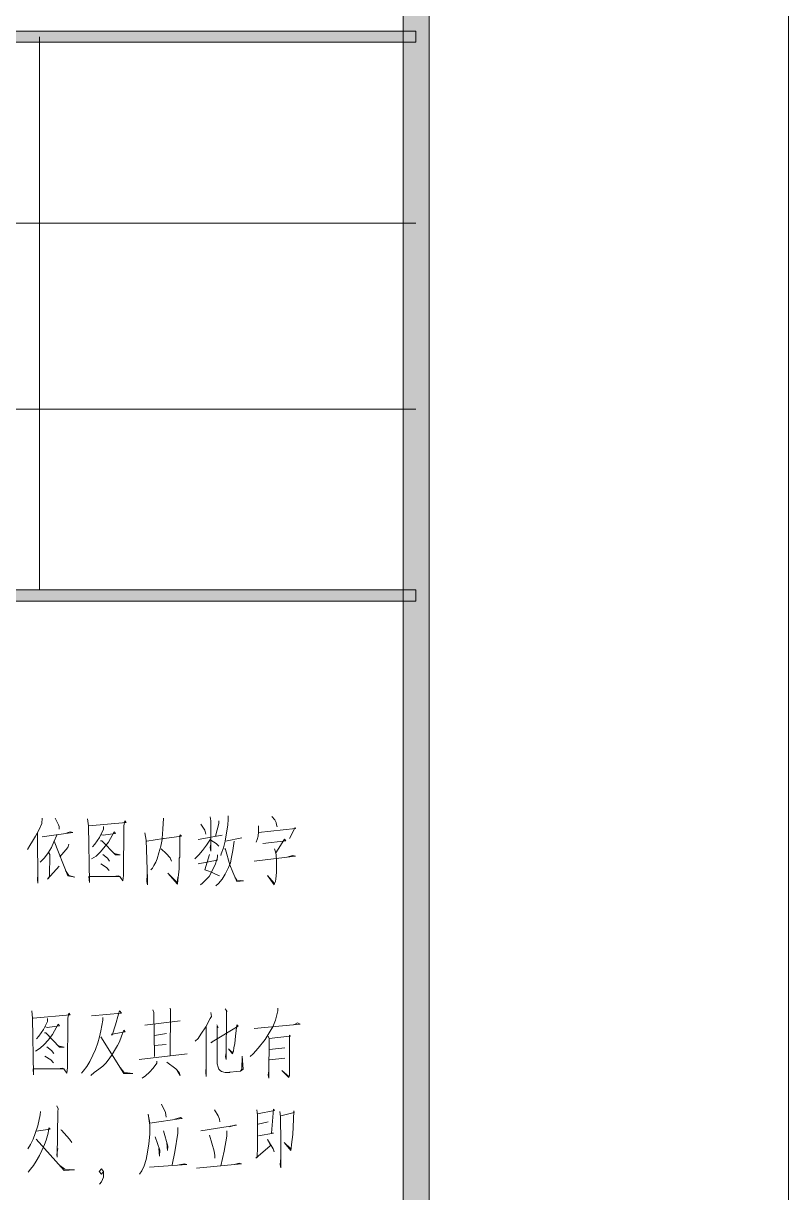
# Model space of a CAD drawing. Header units: millimetres. Extents: x -4415 to 173792, y -78716 to 47289.
# Drawn here: x 167630 to 173792, y 11759 to 21171 of the extents above; entities that cross this region are included whole.
import ezdxf

# ---------------------------------------------------------------- set-up
doc = ezdxf.new("R2010")
doc.units = ezdxf.units.MM

msp = doc.modelspace()

# ---------------------------------------------------------------- hatches: boundary and pattern name
h = msp.add_hatch(color=0)
h.dxf.hatch_style = 2
h.paths.add_polyline_path([(170896.4, -75821.1), (170687.1, -75610.7), (170687.1, 44182.9), (170896.4, 44393.3)])
h = msp.add_hatch(color=0)
h.dxf.hatch_style = 2
h.paths.add_polyline_path([(160298.9, 21019), (160298.9, 21108.1), (170791.2, 21108.1), (170791.2, 21019)])
h = msp.add_hatch(color=0)
h.dxf.hatch_style = 2
h.paths.add_polyline_path([(160328.9, 16521), (160328.9, 16611.2), (170791.2, 16611.2), (170791.2, 16521)])

# ---------------------------------------------------------------- linework, layer by layer
at = {"color": 0, "lineweight": 0}
for points in [[(-4415.2, -78716.4), (173791.7, -78716.4), (173791.7, 47288.5), (-4415.2, 47288.5)], [(170896.4, -75821.1), (170687.1, -75610.7), (170687.1, 44182.9), (170896.4, 44393.3)], [(160298.9, 21019), (160298.9, 21108.1), (170791.2, 21108.1), (170791.2, 21019)], [(160328.9, 16521), (160328.9, 16611.2), (170791.2, 16611.2), (170791.2, 16521)]]:
    msp.add_lwpolyline(points, close=True, dxfattribs=at)
for points in [[(167759.7, 21063), (167759.7, 16608)], [(160298.9, 19564.4), (170791.2, 19564.4)], [(160298.9, 18065.8), (170791.2, 18065.8)], [(169133.8, 14783), (169140.2, 14751.9), (169140.2, 14508.2), (169133.8, 14538.3), (169140.2, 14565.1)], [(169278.7, 14791.6), (169278.7, 14764.8), (169275.5, 14716.5), (169264.7, 14654.2), (169254, 14587.7), (169240, 14534), (169221.8, 14485.7), (169218.6, 14471.7)], [(169629.7, 14787.3), (169654.4, 14760.5), (169665.1, 14737.9), (169668.4, 14720.8), (169672.7, 14702.5)], [(167782.2, 14773.4), (167779, 14729.4), (167754.3, 14675.7), (167728.5, 14627.4), (167703.9, 14587.7), (167682.4, 14552.2), (167662, 14521.1)], [(167885.3, 14773.4), (167913.2, 14720.8), (167917.5, 14706.8), (167917.5, 14685.3)], [(168147.2, 14769.1), (168154.7, 14711.1), (168161.2, 14254.9), (168157.9, 14304.3), (168410.2, 14304.3), (168392, 14308.6), (168356.5, 14304.3)], [(168157.9, 14711.1), (168456.4, 14737.9), (168445.6, 14751.9), (168438.1, 14711.1), (168434.9, 14312.8), (168431.7, 14268.8), (168405.9, 14304.3)], [(168275, 14706.8), (168275, 14685.3), (168242.8, 14618.8), (168204.1, 14565.1), (168186.9, 14543.6)], [(168757, 14773.4), (168753.7, 14685.3), (168747.3, 14609.1), (168747.3, 14600.5), (168736.6, 14547.9), (168721.5, 14494.3), (168707.6, 14446), (168696.8, 14419.1), (168679.7, 14392.3), (168668.9, 14369.7), (168655, 14356.9)], [(169058.6, 14725.1), (169090.8, 14675.7), (169098.3, 14645.6)], [(169204.6, 14751.9), (169204.6, 14729.4), (169175.6, 14627.4)], [(169523.4, 14711.1), (169523.4, 14662.8), (169520.2, 14627.4), (169512.7, 14600.5), (169505.2, 14579.1)], [(169523.4, 14658.5), (169820.8, 14689.6), (169817.6, 14698.2), (169771.4, 14609.1)], [(167743.6, 14654.2), (167746.8, 14250.6), (167743.6, 14277.4), (167746.8, 14325.7)], [(167899.2, 14636), (167874.5, 14583.4), (167856.3, 14538.3), (167828.4, 14494.3), (167799.4, 14454.5), (167764, 14419.1)], [(167782.2, 14623.1), (168027, 14658.5), (168008.7, 14662.8), (167980.8, 14654.2)], [(168257.8, 14640.3), (168271.7, 14636), (168370.5, 14649.9), (168359.8, 14662.8), (168314.7, 14579.1), (168278.2, 14534), (168247, 14498.6), (168214.8, 14467.4), (168179.4, 14446)], [(168250.3, 14592), (168261, 14592), (168370.5, 14477.1), (168410.2, 14477.1), (168370.5, 14485.7), (168353.3, 14494.3)], [(168608.8, 14654.2), (168619.6, 14596.2), (168630.3, 14281.7), (168630.3, 14237.7), (168622.8, 14263.5), (168626, 14321.4)], [(168622.8, 14587.7), (168757, 14609.1), (168764.5, 14609.1), (168903, 14627.4), (168892.2, 14640.3), (168889, 14631.7), (168889, 14538.3), (168889, 14458.8), (168884.7, 14450.3), (168884.7, 14375.1), (168884.7, 14365.4), (168878.3, 14317.1), (168874, 14277.4), (168870.7, 14242), (168792.4, 14330), (168867.5, 14254.9), (168874, 14298.9)], [(169137, 14604.8), (169104.8, 14556.5), (169072.6, 14512.5), (169041.4, 14477.1), (169009.2, 14446)], [(169037.1, 14600.5), (169229.3, 14636)], [(169140.2, 14596.2), (169183.1, 14569.4), (169204.6, 14547.9)], [(169257.2, 14587.7), (169388.2, 14614.5)], [(169558.9, 14569.4), (169743.5, 14592), (169732.8, 14604.8), (169661.9, 14494.3)], [(167877.8, 14587.7), (167988.3, 14308.6), (168044.2, 14298.9), (167994.8, 14312.8), (167970.1, 14352.6)], [(167994.8, 14565.1), (167988.3, 14538.3), (167923.9, 14463.1)], [(168739.8, 14525.4), (168778.4, 14490), (168810.6, 14454.5), (168821.4, 14427.7), (168813.9, 14446)], [(169328.1, 14587.7), (169317.3, 14512.5), (169306.6, 14458.8), (169296.9, 14414.8), (169281.9, 14375.1), (169254, 14321.4), (169229.3, 14281.7), (169200.3, 14246.3), (169179.9, 14228)], [(169250.8, 14529.7), (169257.2, 14521.1), (169292.6, 14396.6), (169317.3, 14339.7), (169343.1, 14277.4), (169349.5, 14263.5), (169403.2, 14268.8), (169349.5, 14273.1), (169332.4, 14298.9)], [(169651.2, 14525.4), (169658.7, 14502.9), (169665.1, 14477.1), (169668.4, 14432), (169668.4, 14388), (169668.4, 14339.7), (169665.1, 14308.6), (169661.9, 14286), (169658.7, 14263.5), (169651.2, 14246.3), (169648, 14237.7), (169594.3, 14312.8), (169651.2, 14246.3)], [(167835.9, 14494.3), (167842.3, 14481.4), (167839.1, 14304.3), (167825.2, 14281.7), (167917.5, 14388)], [(168253.5, 14406.2), (168299.6, 14375.1), (168321.1, 14352.6)], [(168268.5, 14481.4), (168307.2, 14450.3), (168324.3, 14427.7)], [(169037.1, 14406.2), (169189.6, 14436.3), (169193.9, 14477.1), (169193.9, 14458.8), (169175.6, 14406.2), (169150.9, 14348.3), (169126.2, 14304.3), (169098.3, 14277.4), (169072.6, 14250.6), (169055.4, 14237.7)], [(169129.5, 14481.4), (169090.8, 14356.9), (169115.5, 14348.3), (169144.5, 14339.7), (169172.4, 14325.7), (169207.8, 14308.6)], [(169488, 14427.7), (169820.8, 14467.4), (169800.4, 14471.7), (169749.9, 14458.8)], [(167697.4, 13221.1), (167703.9, 13164.2), (167711.4, 12706.9), (167708.2, 12756.3), (167959.4, 12756.3), (167942.2, 12760.6), (167906.7, 12756.3)], [(167708.2, 13164.2), (168005.5, 13190), (167994.8, 13203.9), (167988.3, 13164.2), (167984, 12764.9), (167980.8, 12720.8), (167956.1, 12756.3)], [(168179.4, 13181.4), (168421, 13203.9), (168402.7, 13221.1), (168395.2, 13195.3), (168370.5, 13110.5), (168345.8, 13026.8), (168339.4, 13035.4), (168345.8, 13035.4), (168448.9, 13052.6), (168438.1, 13066.5), (168421, 13017.1), (168402.7, 12973.1), (168388.7, 12942), (168370.5, 12915.2), (168345.8, 12871.1), (168321.1, 12835.7), (168293.2, 12800.3), (168268.5, 12777.7), (168236.3, 12752), (168200.9, 12725.1), (168171.9, 12702.6)], [(168672.2, 13230.8), (168679.7, 13208.2), (168686.1, 12854)], [(168810.6, 13243.6), (168813.9, 13230.8), (168810.6, 12862.6)], [(169140.2, 13208.2), (169144.5, 13177.1), (169133.8, 13159.9), (169098.3, 13093.4), (169058.6, 13035.4), (169037.1, 13000), (169012.5, 12977.4)], [(169254, 13239.3), (169271.2, 13216.8), (169264.7, 13221.1), (169261.5, 12831.4), (169257.2, 12854), (169261.5, 12885.1)], [(169679.1, 13243.6), (169679.1, 13221.1), (169658.7, 13146), (169637.2, 13093.4), (169615.8, 13057.9), (169577.1, 12991.4), (169520.2, 12920.5), (169480.5, 12875.4), (169455.8, 12854)], [(167806.9, 13093.4), (167820.9, 13089.1), (167920.7, 13101.9), (167910, 13114.8), (167863.8, 13031.1), (167828.4, 12987.1), (167796.2, 12951.7), (167764, 12920.5), (167728.5, 12898)], [(167825.2, 13159.9), (167825.2, 13137.4), (167793, 13070.8), (167754.3, 13017.1), (167736.1, 12995.7)], [(168268.5, 13168.5), (168268.5, 13146), (168253.5, 13062.2), (168242.8, 13012.8), (168228.8, 12964.5), (168211.6, 12910.9), (168190.2, 12866.8), (168165.5, 12813.2), (168140.8, 12773.5), (168111.8, 12738), (168097.8, 12720.8)], [(168608.8, 13106.2), (168892.2, 13141.7)], [(169101.6, 13093.4), (169101.6, 12694), (169098.3, 12729.4), (169101.6, 12777.7)], [(169140.2, 12968.8), (169147.7, 12964.5), (169150.9, 12973.1), (169360.3, 13097.6), (169349.5, 13110.5), (169338.8, 13017.1), (169332.4, 12960.2), (169324.8, 12924.8), (169321.6, 12898), (169314.1, 12875.4), (169281.9, 12915.2), (169314.1, 12885.1), (169317.3, 12893.7)], [(169186.4, 13110.5), (169197.1, 13089.1), (169189.6, 13097.6), (169189.6, 12827.1), (169189.6, 12796), (169197.1, 12769.2), (169204.6, 12752), (169215.3, 12742.3), (169226.1, 12733.7), (169254, 12725.1), (169289.4, 12725.1), (169292.6, 12729.4), (169349.5, 12733.7), (169378.5, 12738), (169398.9, 12752), (169392.5, 12858.3), (169388.2, 12752), (169378.5, 12738)], [(169488, 13079.4), (169857.3, 13114.8), (169835.8, 13124.5)], [(169835.8, 13124.5), (169806.8, 13110.5)], [(167799.4, 13044), (167810.1, 13044), (167920.7, 12929.1), (167959.4, 12929.1), (167920.7, 12937.7), (167902.5, 12946.3)], [(168253.5, 13012.8), (168438.1, 12716.6), (168512.2, 12716.6), (168445.6, 12725.1), (168438.1, 12729.4), (168410.2, 12764.9)], [(168686.1, 13022.5), (168782.7, 13039.7)], [(169601.8, 13017.1), (169608.2, 13000), (169605, 12706.9), (169605, 12681.1), (169601.8, 12706.9), (169605, 12738)], [(169608.2, 13000), (169771.4, 13017.1), (169771.4, 13026.8), (169778.9, 13017.1), (169771.4, 13012.8), (169771.4, 12702.6), (169768.2, 12685.4), (169711.3, 12742.3), (169768.2, 12694)], [(167817.6, 12933.4), (167856.3, 12902.3), (167874.5, 12879.7)], [(168682.9, 12942), (168778.4, 12951.7)], [(169736, 12924.8), (169612.5, 12910.9)], [(167803.7, 12858.3), (167849.9, 12827.1), (167871.3, 12804.6)], [(168562.7, 12831.4), (168949.1, 12875.4)], [(168704.4, 12818.5), (168704.4, 12800.3), (168675.4, 12760.6), (168644.2, 12729.4), (168612, 12698.3), (168587.3, 12681.1)], [(168785.9, 12808.9), (168856.8, 12756.3), (168884.7, 12725.1), (168892.2, 12702.6), (168867.5, 12742.3)], [(169612.5, 12827.1), (169736, 12840)], [(167899.2, 12456.8), (167910, 12434.2), (167906.7, 12411.7), (167902.5, 12044.5), (167899.2, 12066), (167906.7, 12115.4)], [(168743, 12469.7), (168775.2, 12403.1), (168778.4, 12367.7)], [(169169.2, 12425.6), (169197.1, 12376.3), (169207.8, 12350.5), (169211, 12327.9)], [(169509.5, 12425.6), (169515.9, 12381.6), (169515.9, 12248.5), (169515.9, 12136.9), (169515.9, 12124), (169512.7, 12044.5), (169502, 12036), (169615.8, 12136.9), (169619, 12142.2), (169594.3, 12186.2), (169640.4, 12111.1), (169648, 12088.6)], [(169515.9, 12394.5), (169651.2, 12421.3), (169643.7, 12429.9), (169626.5, 12238.8), (169643.7, 12238.8), (169523.4, 12217.4)], [(167768.3, 12411.7), (167764, 12385.9), (167746.8, 12296.8), (167725.3, 12234.6), (167708.2, 12190.5), (167686.7, 12146.5), (167665.2, 12111.1)], [(168849.3, 12350.5), (168895.4, 12363.4), (168909.4, 12354.8), (168903, 12354.8), (168647.5, 12319.4), (168633.5, 12390.2), (168647.5, 12301.1), (168647.5, 12230.3), (168639.9, 12150.8), (168630.3, 12084.3), (168619.6, 12026.3), (168601.3, 11973.7), (168584.1, 11934), (168565.9, 11907.1)], [(169694.1, 12411.7), (169700.6, 12372), (169703.8, 12159.4), (169703.8, 12146.5), (169703.8, 11959.7), (169697.3, 11986.6), (169703.8, 12036)], [(169703.8, 12376.3), (169811.1, 12403.1), (169806.8, 12417), (169803.6, 12350.5), (169800.4, 12226), (169789.7, 12146.5), (169785.4, 12115.4), (169782.1, 12097.1), (169729.5, 12163.7), (169782.1, 12111.1)], [(167732.8, 12252.8), (167845.6, 12270), (167835.9, 12279.6), (167828.4, 12238.8), (167814.4, 12182), (167799.4, 12146.5), (167779, 12097.1), (167760.8, 12057.4), (167732.8, 12013.4), (167711.4, 11978), (167686.7, 11946.9), (167668.4, 11924.3)], [(167931.4, 12265.7), (167937.9, 12261.4), (168002.3, 12190.5), (168019.5, 12163.7)], [(168757, 12257.1), (168792.4, 12132.6), (168789.2, 12097.1), (168785.9, 12159.4)], [(168874, 12283.9), (168874, 12238.8), (168849.3, 12088.6), (168828.9, 11982.3)], [(169058.6, 12257.1), (169346.3, 12301.1), (169332.4, 12301.1), (169289.4, 12288.2)], [(169267.9, 12257.1), (169267.9, 12213.1), (169246.5, 12092.9), (169218.6, 11973.7)], [(169520.2, 12310.8), (169601.8, 12327.9)], [(167732.8, 12190.5), (167959.4, 11938.3), (168040.9, 11942.6), (168037.7, 11942.6), (167962.6, 11946.9), (167923.9, 11978)], [(168690.4, 12208.8), (168729, 12101.4), (168725.8, 12053.1), (168721.5, 12115.4)], [(169129.5, 12221.7), (169164.9, 12092.9), (169172.4, 12057.4), (169172.4, 12036)], [(168644.2, 11964), (168945.9, 11986.6), (168927.6, 11990.9), (168884.7, 11982.3)], [(169023.2, 11955.4), (169385, 11990.9), (169367.8, 11995.2), (169328.1, 11986.6)], [(168242.8, 11826.6), (168257.8, 11844.9), (168275, 11884.6), (168275, 11928.6), (168257.8, 11951.2), (168239.5, 11928.6), (168257.8, 11907.1), (168275, 11928.6)]]:
    msp.add_lwpolyline(points, dxfattribs=at)

doc.saveas('drawing.dxf')
